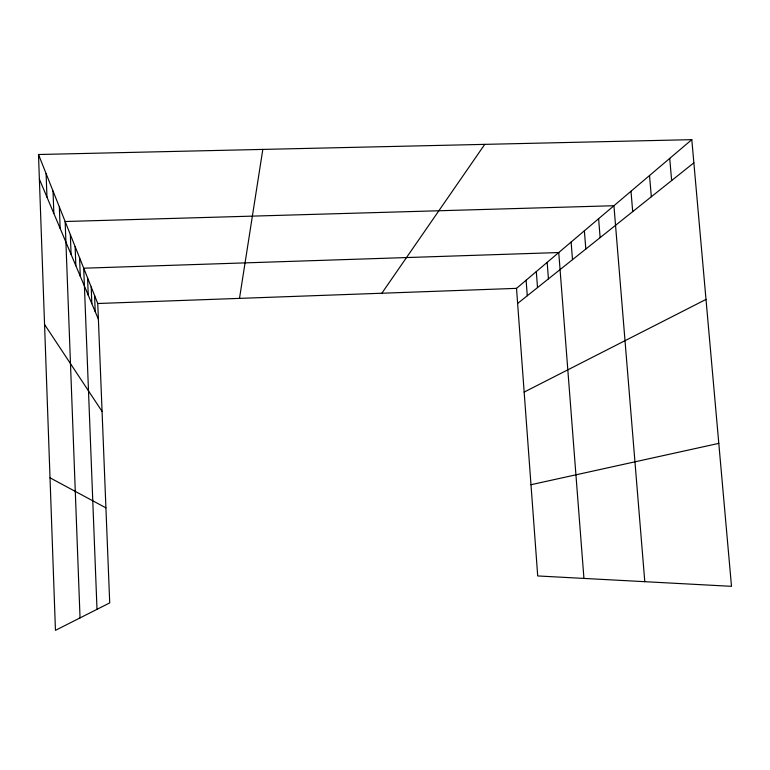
<?xml version="1.0" encoding="UTF-8"?>
<svg xmlns="http://www.w3.org/2000/svg" width="770" height="770" viewBox="0 0 770 770"><rect width="100%" height="100%" fill="white"/><g stroke="black" fill="none" stroke-linecap="round" stroke-linejoin="round"><path stroke-width="1.16" d="M239.499 298.385L262.82 149.409M381.833 293.235L484.763 144.365M516.516 288.365L691.807 139.659L731.5 586.326L537.71 575.95L516.516 288.365L97.761 303.505L38.5 154.51L691.807 139.659M517.623 303.457L693.866 162.816M524.158 392.084L706.003 299.424M530.982 484.715L718.795 443.376M50.021 477.824L105.923 507.863M44.554 324.459L102.073 411.421M39.376 179.121L98.387 319.204M669.717 158.399L671.642 180.546M649.524 175.531L651.333 196.754M630.996 191.249L632.699 211.625M644.788 581.677L613.931 205.725L65.142 221.51L80.041 617.906M598.608 218.728L600.128 237.622M584.372 230.798L585.826 249.037M571.119 242.049L572.505 259.673M583.939 578.424L558.75 252.541L83.718 268.201L97.001 609.33M547.172 262.358L548.433 278.875M536.315 271.569L537.518 287.585M526.112 280.222L527.277 295.757M97.761 303.505L109.715 602.9L55.45 630.341L38.5 154.51M94.575 295.516L95.22 311.696M91.187 286.998L91.851 303.698M87.578 277.912L88.252 295.16M79.57 257.786L80.282 276.238M75.123 246.593L75.855 265.727M70.33 234.532L71.081 254.389M59.348 206.938L60.147 228.44M53.024 191.047L53.852 213.492M46.113 173.645L46.96 197.12"/></g></svg>
